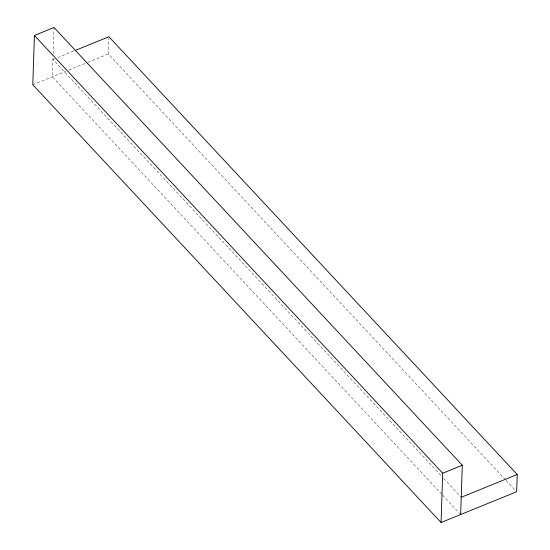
<?xml version="1.0" encoding="UTF-8"?>
<svg xmlns="http://www.w3.org/2000/svg" width="550" height="550" viewBox="0 0 550 550"><rect width="100%" height="100%" fill="white"/><g stroke="black" fill="none" stroke-linecap="round" stroke-linejoin="round"><path stroke-width="0.41" stroke-dasharray="2.75 2.06" d="M52.999 58.08L52.381 76.773L441.918 494.429M53.144 53.838L54.017 27.5M505.512 479.806L108.357 53.989L108.873 38.383M54.526 58.884L52.951 59.524L441.32 475.929M57.681 57.599L74.236 50.861M32.787 84.748L65.78 71.314M68.936 70.036L87.072 62.652M87.856 62.329L108.357 53.989M506.096 480.432L516.643 491.741M443.664 478.438L461.237 497.283M442.502 495.055L460.666 514.525"/><path stroke-width="0.82" d="M460.666 514.525L462.296 465.252L54.017 27.5L34.423 35.475L32.787 84.748L441.072 522.5L516.643 491.741L517.213 474.492L108.927 36.74L75.027 50.538M441.072 522.5L442.702 473.227L34.423 35.475M442.702 473.227L462.296 465.252M461.237 497.283L517.213 474.492"/></g></svg>
